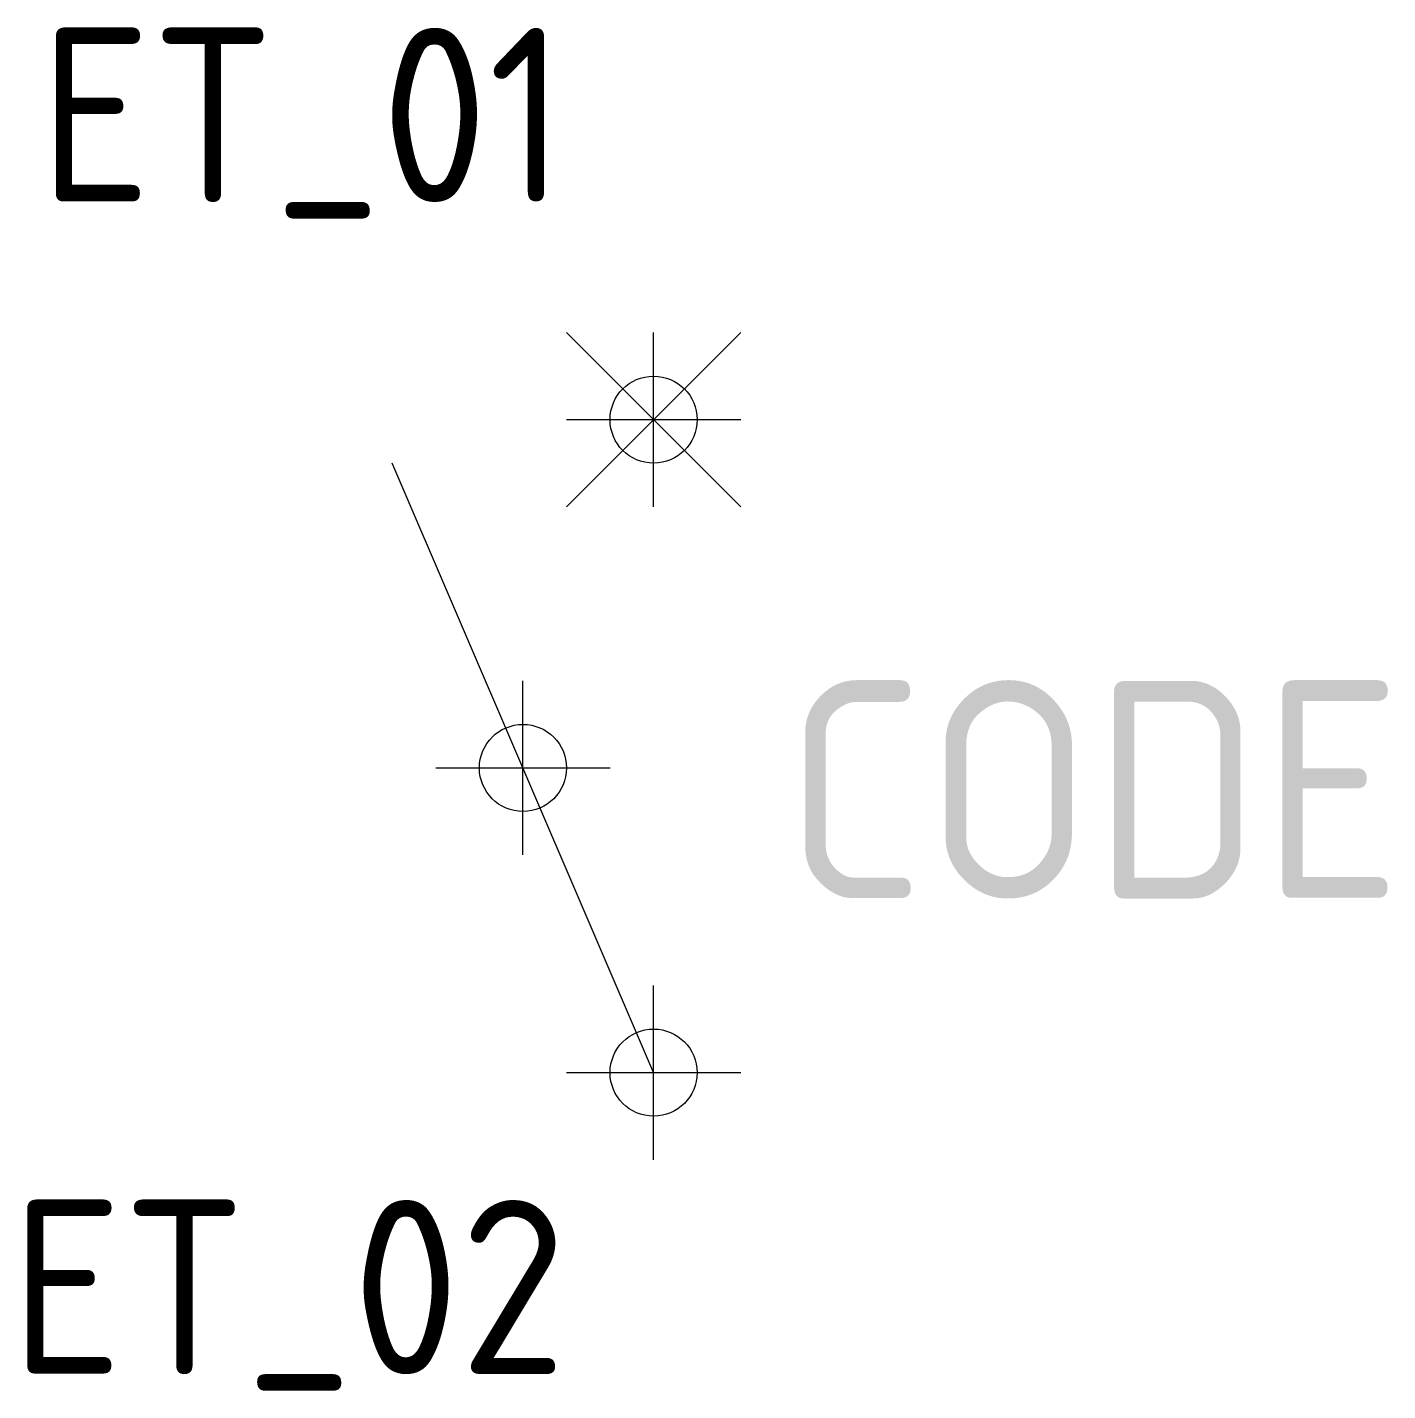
# Model space of a CAD drawing. Extents: x 362.8 to 378.4, y 4112.6 to 4128.2.
import ezdxf
from ezdxf.enums import TextEntityAlignment as Align

# ---------------------------------------------------------------- set-up
doc = ezdxf.new("R2010")
doc.units = 0
doc.header["$LTSCALE"] = 10
doc.header["$MEASUREMENT"] = 0
doc.header["$PDMODE"] = 34
doc.header["$PDSIZE"] = -5
doc.layers.get('0').update_dxf_attribs({"linetype": 'CONTINUOUS'})
for name, color, linetype in [('A', 7, 'CONTINUOUS'), ('C', 7, 'CONTINUOUS'), ('TKST2', 1, 'CONTINUOUS'), ('TKST3', 3, 'CONTINUOUS')]:
    doc.layers.add(name, color=color, linetype=linetype)
doc.styles.get("Standard").update_dxf_attribs({"font": 'iso8.shx'})

msp = doc.modelspace()

# ---------------------------------------------------------------- linework, layer by layer
for points in [[(368.972, 4124.713), (370.972, 4122.713)], [(368.972, 4122.713), (370.972, 4124.713)], [(369.972, 4116.213), (366.972, 4123.213)]]:
    msp.add_lwpolyline(points)
at = {"layer": 'A', "color": 1}
msp.add_point((368.472, 4119.713), dxfattribs=at)
at = {"layer": 'C', "color": 2}
msp.add_point((369.972, 4123.713), dxfattribs=at)
at = {"layer": 'C', "color": 1}
msp.add_point((369.972, 4116.213), dxfattribs=at)

# ---------------------------------------------------------------- texts
at = {"layer": 'TKST2'}
msp.add_attdef('ET_01', text='', height=2, dxfattribs=at).set_placement((368.972, 4126.213), align=Align.RIGHT)
msp.add_attdef('ET_02', text='', height=2, dxfattribs=at).set_placement((368.972, 4114.75), align=Align.TOP_RIGHT)
at = {"layer": 'TKST3'}
msp.add_attdef('CODE', (371.472, 4118.213), '-Q', height=2.5, dxfattribs=at)

doc.saveas('drawing.dxf')
